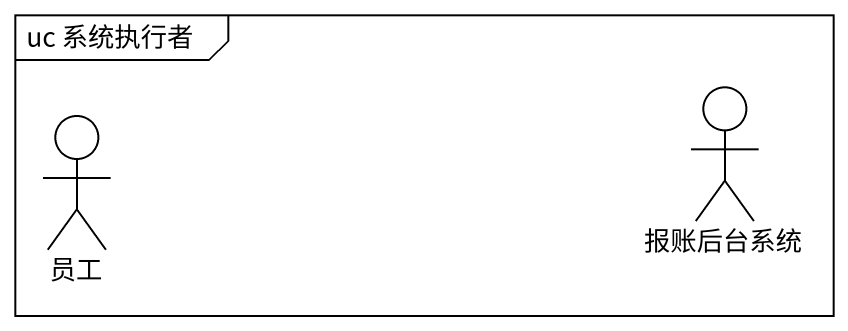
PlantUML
@startuml
mainframe uc 系统执行者
actor 员工
actor 报账后台系统
@enduml
